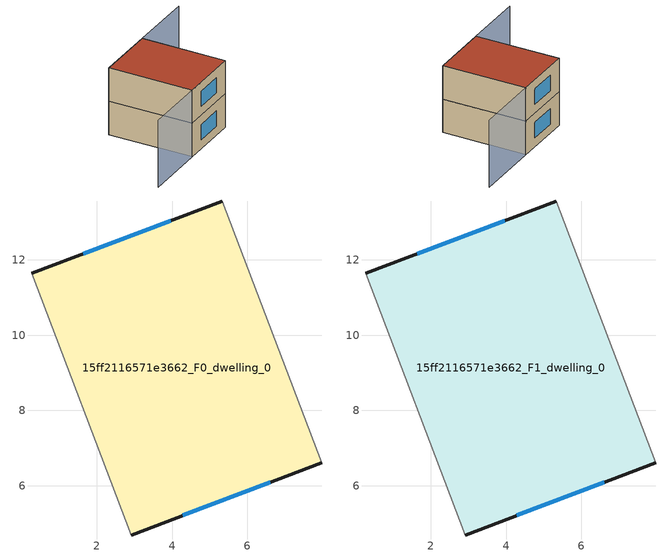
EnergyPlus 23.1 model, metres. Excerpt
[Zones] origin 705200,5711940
15ff2116571e3662_F0_dwelling_0
 floor ground (EU_floor_Construction): 5.33,13.57 7.97,6.61 2.92,4.69 0.27,11.64 z0
 wall outside (EU_wall_Construction): 5.33,13.57 0.27,11.64 / 2.92,4.69 7.97,6.61 z0:3
 wall adiabatic (EU_wall_Construction): 7.97,6.61 5.33,13.57 / 0.27,11.64 2.92,4.69 z0:3
 window (EU_Window_Construction): 3.96,13.05 1.64,12.16 / 4.29,5.21 6.61,6.09 z0.81:2.19
15ff2116571e3662_F1_dwelling_0
 floor to 15ff2116571e3662_F0_dwelling_0 (EU_floor_Construction): 5.33,13.57 7.97,6.61 2.92,4.69 0.27,11.64 z3
 wall outside (EU_wall_Construction): 5.33,13.57 0.27,11.64 / 2.92,4.69 7.97,6.61 z3:6
 wall adiabatic (EU_wall_Construction): 7.97,6.61 5.33,13.57 / 0.27,11.64 2.92,4.69 z3:6
 window (EU_Window_Construction): 3.96,13.05 1.64,12.16 / 4.29,5.21 6.61,6.09 z3.81:5.19
 roof outside (EU_roof_Construction): 7.97,6.61 5.33,13.57 0.27,11.64 2.92,4.69 z6
shading: 0.26,11.66 2.92,4.69 / 2.92,4.69 -2.25,2.72 / 7.97,6.61 5.33,13.57 / 5.33,13.57 10.89,15.68 z0:6
[Building]
EU S2 Campaign: North Axis=0; Terrain=City; Solar Distribution=FullExterior
[Site:Location]
London: Latitude=51.5; Longitude=-0.5; Time Zone=0; Elevation=25
[SizingPeriod:WeatherFileDays]
AnnualSizingPeriod: Begin Month=1; Begin Day of Month=1; End Month=12; End Day of Month=31; Day of Week for Start Day=Monday; Use Weather File Daylight Saving Period=No; Use Weather File Rain and Snow Indicators=No
[MATERIAL]
EU_InternalMass_Material: Roughness=MediumRough; Thickness=0.1; Conductivity=1; Density=1800; Specific Heat=900; Thermal Absorptance=0.9; Solar Absorptance=0.7; Visible Absorptance=0.7
[MATERIAL:NOMASS] Roughness=MediumRough; Thermal Absorptance=0.9; Solar Absorptance=0.7; Visible Absorptance=0.7
Name | Thermal Resistance
EU_wall_NoMass | 0.727863
EU_roof_NoMass | 0.773354
EU_floor_NoMass | 1.79329
[WINDOWMATERIAL:SIMPLEGLAZINGSYSTEM]
EU_Window_SimpleGlazing: UFactor=2.58614; Solar Heat Gain Coefficient=0.76; Visible Transmittance=0.76
[CONSTRUCTION]
EU_wall_Construction: EU_wall_NoMass
EU_roof_Construction: EU_roof_NoMass
EU_floor_Construction: EU_floor_NoMass
EU_Window_Construction: EU_Window_SimpleGlazing
EU_InternalMass_Construction: EU_InternalMass_Material
[ZONE] Type=1; Multiplier=1; Ceiling Height=autocalculate; Floor Area=autocalculate; Part of Total Floor Area=Yes
Name | Volume
15ff2116571e3662_F0_dwelling_0 | 120.796
15ff2116571e3662_F1_dwelling_0 | 120.798
[INTERNALMASS] Construction=EU_InternalMass_Construction; Surface Area=40.2656
Name | Zone or ZoneList
15ff2116571e3662_F0_dwelling_0_EU_InternalMass | 15ff2116571e3662_F0_dwelling_0
15ff2116571e3662_F1_dwelling_0_EU_InternalMass | 15ff2116571e3662_F1_dwelling_0
[OTHEREQUIPMENT] Fuel Type=Electricity; Design Level Calculation Method=Watts/Area; Power per Zone Floor Area=1; Fraction Latent=0; Fraction Radiant=0; Fraction Lost=0; Carbon Dioxide Generation Rate=0; EndUse Subcategory=EU_Step8_InternalGains
Name | Zone or ZoneList or Space or SpaceList | Schedule
EU_Step8_InternalGain_15ff2116571e3662_F0_dwelling_0_f000 | 15ff2116571e3662_F0_dwelling_0 | EU_Step8_GainSchedule_15ff2116571e3662_F0_dwelling_0_f000
EU_Step8_InternalGain_15ff2116571e3662_F1_dwelling_0_f000 | 15ff2116571e3662_F1_dwelling_0 | EU_Step8_GainSchedule_15ff2116571e3662_F1_dwelling_0_f000
[ZONEVENTILATION:DESIGNFLOWRATE] Schedule=EU_AlwaysOn; Design Flow Rate Calculation Method=AirChanges/Hour; Air Changes per Hour=0.484901; Ventilation Type=Natural; Fan Pressure Rise=0; Fan Total Efficiency=1; Constant Term Coefficient=1; Temperature Term Coefficient=0; Velocity Term Coefficient=0; Velocity Squared Term Coefficient=0; Minimum Indoor Temperature=-100; Maximum Indoor Temperature=100; Delta Temperature=-100; Minimum Outdoor Temperature=-100; Maximum Outdoor Temperature=100; Maximum Wind Speed=40
Name | Zone or ZoneList or Space or SpaceList
EU_ConstantAir_15ff2116571e3662_F0_dwelling_0 | 15ff2116571e3662_F0_dwelling_0
EU_ConstantAir_15ff2116571e3662_F1_dwelling_0 | 15ff2116571e3662_F1_dwelling_0
[HVACTEMPLATE:THERMOSTAT] Constant Heating Setpoint=20; Constant Cooling Setpoint=50
EU_HeatOnly_15ff2116571e3662_F0_dwelling_0; EU_HeatOnly_15ff2116571e3662_F1_dwelling_0
[HVACTEMPLATE:ZONE:IDEALLOADSAIRSYSTEM] System Availability Schedule=EU_AlwaysOn; Maximum Heating Supply Air Temperature=50; Minimum Cooling Supply Air Temperature=13; Maximum Heating Supply Air Humidity Ratio=0.0156; Minimum Cooling Supply Air Humidity Ratio=0.0077; Heating Limit=NoLimit; Cooling Limit=NoLimit; Heating Availability Schedule=EU_AlwaysOn; Cooling Availability Schedule=EU_CoolingOff; Dehumidification Control Type=ConstantSensibleHeatRatio; Cooling Sensible Heat Ratio=0.7; Dehumidification Setpoint=60; Humidification Control Type=None; Humidification Setpoint=30; Outdoor Air Method=None; Outdoor Air Flow Rate per Person=0.00944; Outdoor Air Flow Rate per Zone Floor Area=0; Outdoor Air Flow Rate per Zone=0; Demand Controlled Ventilation Type=None; Outdoor Air Economizer Type=NoEconomizer; Heat Recovery Type=None; Sensible Heat Recovery Effectiveness=0.7; Latent Heat Recovery Effectiveness=0.65
Name | Template Thermostat
15ff2116571e3662_F0_dwelling_0 | EU_HeatOnly_15ff2116571e3662_F0_dwelling_0
15ff2116571e3662_F1_dwelling_0 | EU_HeatOnly_15ff2116571e3662_F1_dwelling_0
[SIZING:ZONE] Zone Cooling Design Supply Air Temperature Input Method=SupplyAirTemperature; Zone Cooling Design Supply Air Temperature=13; Zone Heating Design Supply Air Temperature Input Method=SupplyAirTemperature; Zone Heating Design Supply Air Temperature=50; Zone Cooling Design Supply Air Humidity Ratio=0.008; Zone Heating Design Supply Air Humidity Ratio=0.008; Cooling Design Air Flow Method=DesignDay; Cooling Design Air Flow Rate=0; Cooling Minimum Air Flow per Zone Floor Area=0.000762; Cooling Minimum Air Flow=0; Cooling Minimum Air Flow Fraction=0.2; Heating Design Air Flow Method=DesignDay; Heating Design Air Flow Rate=0; Heating Maximum Air Flow per Zone Floor Area=0.002032; Heating Maximum Air Flow=0.141576; Heating Maximum Air Flow Fraction=0.3; Account for Dedicated Outdoor Air System=No; Dedicated Outdoor Air System Control Strategy=NeutralSupplyAir; Dedicated Outdoor Air Low Setpoint Temperature for Design=autosize; Dedicated Outdoor Air High Setpoint Temperature for Design=autosize; Zone Load Sizing Method=Sensible Load Only No Latent Load; Zone Latent Cooling Design Supply Air Humidity Ratio Input Method=HumidityRatioDifference; Zone Cooling Design Supply Air Humidity Ratio Difference=0.005; Zone Latent Heating Design Supply Air Humidity Ratio Input Method=HumidityRatioDifference; Zone Humidification Design Supply Air Humidity Ratio Difference=0.005
15ff2116571e3662_F0_dwelling_0; 15ff2116571e3662_F1_dwelling_0
[SCHEDULE:CONSTANT]
Name | Hourly Value
EU_AlwaysOn | 1
EU_CoolingOff | 0
[SCHEDULE:FILE] Column Number=1; Rows to Skip at Top=0; Number of Hours of Data=8760; Column Separator=Comma; Interpolate to Timestep=No; Minutes per Item=60; Adjust Schedule for Daylight Savings=Yes
Name | File
EU_Step8_GainSchedule_15ff2116571e3662_F0_dwelling_0_f000 | ../../schedules/15ff2116571e3662/15ff2116571e3662_F0_dwelling_0_f000_gain.csv
EU_Step8_GainSchedule_15ff2116571e3662_F1_dwelling_0_f000 | ../../schedules/15ff2116571e3662/15ff2116571e3662_F1_dwelling_0_f000_gain.csv
